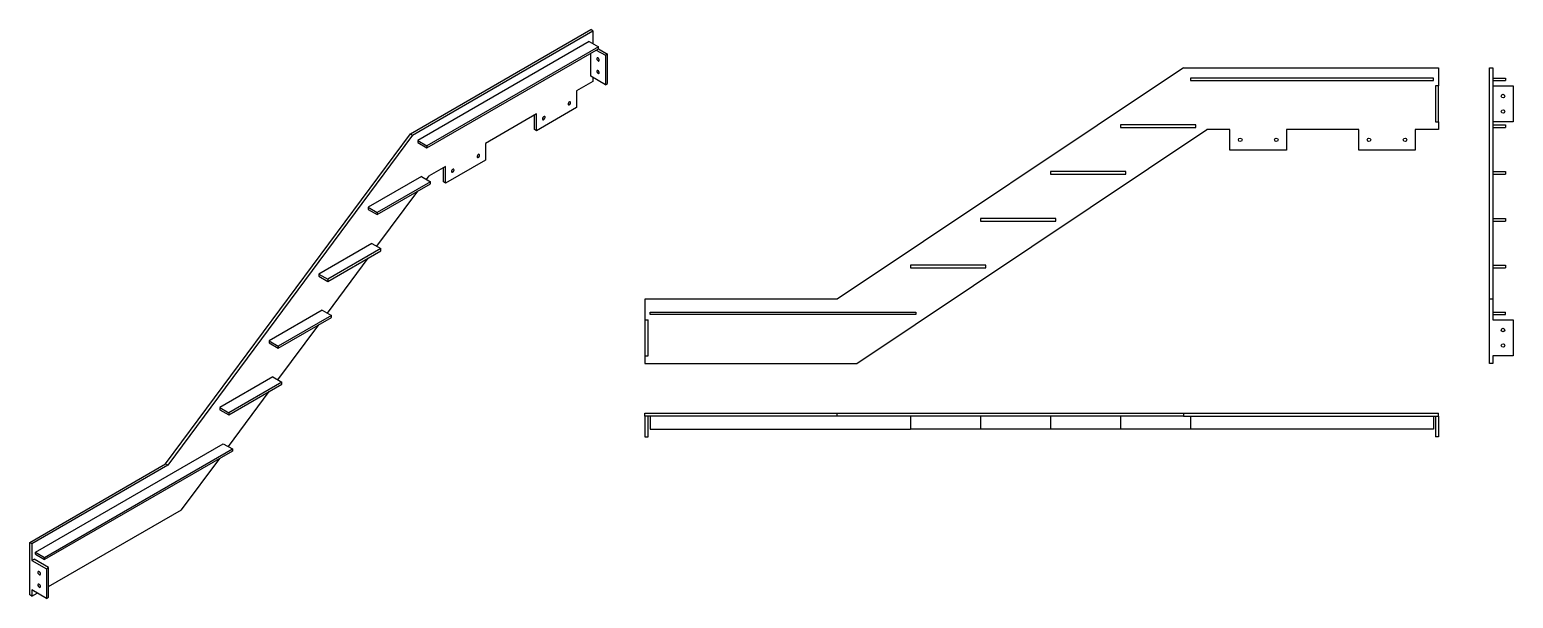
# Model space of a CAD drawing. Header units: millimetres. Extents: x -3790 to 1975, y -1170 to 1040.
import ezdxf

# ---------------------------------------------------------------- set-up
doc = ezdxf.new("R2010")
doc.units = ezdxf.units.MM
for name, color, linetype in [('ProjItem201', 7, 'CONTINUOUS'), ('ProjItem202', 7, 'CONTINUOUS'), ('ProjItem203', 7, 'CONTINUOUS'), ('ProjItem204', 7, 'CONTINUOUS')]:
    doc.layers.add(name, color=color, linetype=linetype)

msp = doc.modelspace()

# ---------------------------------------------------------------- linework, layer by layer
at = {"layer": 'ProjItem201'}
for p, q in [((692.934, 892.297), (-652.11, -7.0365)), ((692.934, 892.297), (1683.92, 892.297)), ((1683.92, 892.297), (1683.92, 822.297)), ((720.925, 852.297), (720.925, 842.297)), ((1663.92, 852.297), (720.925, 852.297)), ((720.925, 842.297), (1663.92, 842.297)), ((1663.92, 842.297), (1663.92, 852.297)), ((1683.92, 822.297), (1671.92, 822.297)), ((1671.92, 822.297), (1671.92, 682.297)), ((1683.92, 682.297), (1683.92, 822.297)), ((-576.231, -257.036), (783.769, 652.297)), ((448.925, 670.43), (448.925, 660.43)), ((740.925, 670.43), (448.925, 670.43)), ((448.925, 660.43), (740.925, 660.43)), ((740.925, 660.43), (740.925, 670.43)), ((873.769, 652.297), (783.769, 652.297)), ((873.769, 572.297), (873.769, 652.297)), ((1093.77, 652.297), (1093.77, 572.297)), ((1373.92, 652.297), (1093.77, 652.297)), ((1373.92, 572.297), (1373.92, 652.297)), ((1593.92, 652.297), (1593.92, 572.297)), ((1683.92, 652.297), (1593.92, 652.297)), ((1671.92, 682.297), (1683.92, 682.297)), ((1683.92, 682.297), (1683.92, 652.297)), ((1093.77, 572.297), (873.769, 572.297)), ((1593.92, 572.297), (1373.92, 572.297)), ((176.925, 488.564), (176.925, 478.564)), ((468.925, 488.564), (176.925, 488.564)), ((176.925, 478.564), (468.925, 478.564)), ((468.925, 478.564), (468.925, 488.564)), ((-95.0752, 306.697), (-95.0752, 296.697)), ((196.925, 306.697), (-95.0752, 306.697)), ((-95.0752, 296.697), (196.925, 296.697)), ((196.925, 296.697), (196.925, 306.697)), ((-367.075, 124.83), (-367.075, 114.83)), ((-75.0752, 124.83), (-367.075, 124.83)), ((-75.0752, 114.83), (-75.0752, 124.83)), ((-367.075, 114.83), (-75.0752, 114.83)), ((-652.11, -7.0365), (-1399.08, -7.0365)), ((-1399.08, -7.0365), (-1399.08, -87.0365)), ((-1379.08, -57.0365), (-347.075, -57.0365)), ((-1379.08, -67.0365), (-1379.08, -57.0365)), ((-347.075, -57.0365), (-347.075, -67.0365)), ((-1399.08, -87.0365), (-1399.08, -227.036)), ((-1399.08, -87.0365), (-1387.08, -87.0365)), ((-1387.08, -227.036), (-1387.08, -87.0365)), ((-347.075, -67.0365), (-1379.08, -67.0365)), ((-1399.08, -227.036), (-1399.08, -257.036)), ((-1399.08, -227.036), (-1387.08, -227.036)), ((-1399.08, -257.036), (-576.231, -257.036))]:
    msp.add_line(p, q, dxfattribs=at)
for centre in [(913.769, 612.297), (1053.77, 612.297), (1413.92, 612.297), (1553.92, 612.297)]:
    msp.add_circle(centre, 7, dxfattribs=at)
at = {"layer": 'ProjItem202'}
for p, q in [((-2310.31, 635.85), (-1609.57, 1040.42)), ((-1601.09, 1035.52), (-1609.57, 1040.42)), ((-2301.83, 630.951), (-1601.09, 1035.52)), ((-1615.23, 994.697), (-2282.03, 609.719)), ((-1615.23, 994.697), (-1579.88, 974.284)), ((-1601.09, 1035.52), (-1601.09, 986.532)), ((-1579.88, 974.284), (-2246.68, 589.306)), ((-2246.68, 581.141), (-1579.88, 966.119)), ((-1609.57, 859.158), (-1609.57, 948.973)), ((-1588.36, 961.22), (-1553.01, 940.808)), ((-1579.88, 966.119), (-1579.88, 974.284)), ((-1579.88, 966.119), (-1544.52, 945.707)), ((-1544.52, 945.707), (-1553.01, 940.808)), ((-1553.01, 940.808), (-1553.01, 826.498)), ((-1544.52, 831.397), (-1544.52, 945.707)), ((-1601.09, 839.562), (-1664.73, 802.82)), ((-1553.01, 826.498), (-1609.57, 859.158)), ((-1601.09, 854.259), (-1601.09, 839.562)), ((-1553.01, 826.498), (-1544.52, 831.397)), ((-1664.73, 802.82), (-1664.73, 737.5)), ((-1820.29, 713.005), (-2018.39, 598.632)), ((-1828.78, 652.585), (-1828.78, 708.106)), ((-1664.73, 737.5), (-1820.29, 647.686)), ((-1820.29, 647.686), (-1820.29, 713.005)), ((-3261.4, -647.565), (-2310.31, 635.85)), ((-2310.31, 635.85), (-2301.83, 630.951)), ((-1820.29, 647.686), (-1828.78, 652.585)), ((-2301.83, 630.951), (-3252.92, -652.464)), ((-2282.03, 609.719), (-2282.03, 601.554)), ((-2282.03, 609.719), (-2246.68, 589.306)), ((-2282.03, 601.554), (-2246.68, 581.141)), ((-2246.68, 589.306), (-2246.68, 581.141)), ((-2018.39, 598.632), (-2018.39, 533.312)), ((-2018.39, 533.312), (-2173.96, 443.498)), ((-2267.89, 469.39), (-2474.37, 350.181)), ((-2267.89, 469.39), (-2232.54, 448.978)), ((-2248.07, 457.945), (-2237.6, 472.075)), ((-2173.96, 508.817), (-2237.6, 472.075)), ((-2182.44, 448.397), (-2182.44, 503.919)), ((-2173.96, 443.498), (-2173.96, 508.817)), ((-2440.4, 198.408), (-2281.87, 412.328)), ((-2232.54, 448.978), (-2439.01, 329.769)), ((-2439.01, 321.604), (-2232.54, 440.813)), ((-2232.54, 440.813), (-2232.54, 448.978)), ((-2173.96, 443.498), (-2182.44, 448.397)), ((-2474.37, 350.181), (-2474.37, 342.017)), ((-2474.37, 350.181), (-2439.01, 329.769)), ((-2474.37, 342.017), (-2439.01, 321.604)), ((-2439.01, 329.769), (-2439.01, 321.604)), ((-2460.22, 209.853), (-2666.7, 90.6444)), ((-2424.87, 189.44), (-2631.34, 70.232)), ((-2631.34, 62.067), (-2424.87, 181.276)), ((-2460.22, 209.853), (-2424.87, 189.44)), ((-2424.87, 181.276), (-2424.87, 189.44)), ((-2632.73, -61.1294), (-2474.21, 152.791)), ((-2666.7, 90.6444), (-2666.7, 82.4794)), ((-2666.7, 90.6444), (-2631.34, 70.232)), ((-2666.7, 82.4794), (-2631.34, 62.067)), ((-2631.34, 70.232), (-2631.34, 62.067)), ((-2652.56, -49.6842), (-2859.03, -168.893)), ((-2652.56, -49.6842), (-2617.2, -70.0966)), ((-2825.07, -320.666), (-2666.54, -106.746)), ((-2617.2, -70.0966), (-2823.68, -189.305)), ((-2823.68, -197.47), (-2617.2, -78.2616)), ((-2617.2, -78.2616), (-2617.2, -70.0966)), ((-2859.03, -168.893), (-2859.03, -177.058)), ((-2859.03, -168.893), (-2823.68, -189.305)), ((-2859.03, -177.058), (-2823.68, -197.47)), ((-2823.68, -189.305), (-2823.68, -197.47)), ((-2844.89, -309.221), (-3051.37, -428.43)), ((-2809.54, -329.634), (-3016.01, -448.842)), ((-3016.01, -457.007), (-2809.54, -337.799)), ((-2844.89, -309.221), (-2809.54, -329.634)), ((-2809.54, -337.799), (-2809.54, -329.634)), ((-3017.4, -580.204), (-2858.87, -366.283)), ((-3051.37, -428.43), (-3051.37, -436.595)), ((-3051.37, -428.43), (-3016.01, -448.842)), ((-3051.37, -436.595), (-3016.01, -457.007)), ((-3016.01, -448.842), (-3016.01, -457.007)), ((-3766.96, -990.071), (-3037.22, -568.758)), ((-3037.22, -568.758), (-3001.87, -589.171)), ((-3731.6, -1010.48), (-3001.87, -589.171)), ((-3001.87, -597.336), (-3731.6, -1018.65)), ((-3199.26, -825.61), (-3051.2, -625.82)), ((-3001.87, -589.171), (-3001.87, -597.336)), ((-3789.59, -952.512), (-3261.4, -647.565)), ((-3252.92, -652.464), (-3781.1, -957.411)), ((-3252.92, -652.464), (-3261.4, -647.565)), ((-3716.05, -1123.98), (-3199.26, -825.61)), ((-3781.1, -957.411), (-3789.59, -952.512)), ((-3789.59, -1156.64), (-3789.59, -952.512)), ((-3781.1, -957.411), (-3781.1, -1022.73)), ((-3781.1, -1022.73), (-3772.61, -1017.83)), ((-3781.1, -1022.73), (-3724.53, -1055.39)), ((-3716.05, -1050.49), (-3772.61, -1017.83)), ((-3766.96, -998.236), (-3766.96, -990.071)), ((-3766.96, -990.071), (-3731.6, -1010.48)), ((-3766.96, -998.236), (-3731.6, -1018.65)), ((-3731.6, -1018.65), (-3731.6, -1010.48)), ((-3724.53, -1055.39), (-3716.05, -1050.49)), ((-3724.53, -1055.39), (-3724.53, -1169.7)), ((-3716.05, -1164.8), (-3716.05, -1050.49)), ((-3724.53, -1169.7), (-3781.1, -1137.04)), ((-3781.1, -1137.04), (-3781.1, -1161.53)), ((-3781.1, -1161.53), (-3759.89, -1149.29)), ((-3781.1, -1161.53), (-3789.59, -1156.64)), ((-3724.53, -1169.7), (-3716.05, -1164.8))]:
    msp.add_line(p, q, dxfattribs=at)
for centre, major_axis, start_param, end_param in [((-1581.29, 924.478), (-3.5, 6.0622), 0, 2.35619), ((-1581.29, 924.478), (-3.5, 6.0622), 3.14159, 0), ((-1581.29, 875.488), (-3.5, 6.0622), 0, 2.35619), ((-1581.29, 875.488), (-3.5, 6.0622), 3.14159, 0), ((-1581.29, 924.478), (-3.5, 6.0622), 2.35619, 3.14159), ((-1581.29, 875.488), (-3.5, 6.0622), 2.35619, 3.14159), ((-1693.01, 753.83), (-3.5, -6.0622), 3.14159, 0), ((-1693.01, 753.83), (-3.5, -6.0622), 0, 2.35619), ((-1693.01, 753.83), (-3.5, -6.0622), 2.35619, 3.14159), ((-1792.01, 696.675), (-3.5, -6.0622), 3.14159, 0), ((-1792.01, 696.675), (-3.5, -6.0622), 0, 2.35619), ((-1792.01, 696.675), (-3.5, -6.0622), 2.35619, 3.14159), ((-2046.68, 549.642), (-3.5, -6.0622), 3.14159, 0), ((-2046.68, 549.642), (-3.5, -6.0622), 0, 2.35619), ((-2046.68, 549.642), (-3.5, -6.0622), 2.35619, 3.14159), ((-2145.67, 492.488), (-3.5, -6.0622), 3.14159, 0), ((-2145.67, 492.488), (-3.5, -6.0622), 0, 2.35619), ((-2145.67, 492.488), (-3.5, -6.0622), 2.35619, 3.14159), ((-3752.82, -1071.72), (-3.5, 6.0622), 0, 2.35619), ((-3752.82, -1071.72), (-3.5, 6.0622), 3.14159, 0), ((-3752.82, -1071.72), (-3.5, 6.0622), 2.35619, 3.14159), ((-3752.82, -1120.71), (-3.5, 6.0622), 0, 2.35619), ((-3752.82, -1120.71), (-3.5, 6.0622), 3.14159, 0), ((-3752.82, -1120.71), (-3.5, 6.0622), 2.35619, 3.14159)]:
    msp.add_ellipse(centre, major_axis=major_axis, ratio=0.57735, start_param=start_param, end_param=end_param, dxfattribs=at)
at = {"layer": 'ProjItem203'}
for p, q in [((1882.68, -7.0365), (1882.68, 892.297)), ((1882.68, 892.297), (1894.68, 892.297)), ((1894.68, 892.297), (1894.68, -7.0365)), ((1894.68, 852.297), (1944.68, 852.297)), ((1894.68, 842.297), (1944.68, 842.297)), ((1894.68, 822.297), (1974.68, 822.297)), ((1944.68, 852.297), (1944.68, 842.297)), ((1974.68, 822.297), (1974.68, 682.297)), ((1974.68, 682.297), (1894.68, 682.297)), ((1894.68, 670.43), (1944.68, 670.43)), ((1894.68, 660.43), (1944.68, 660.43)), ((1944.68, 670.43), (1944.68, 660.43)), ((1894.68, 488.564), (1944.68, 488.564)), ((1894.68, 478.564), (1944.68, 478.564)), ((1944.68, 488.564), (1944.68, 478.564)), ((1894.68, 306.697), (1944.68, 306.697)), ((1894.68, 296.697), (1944.68, 296.697)), ((1944.68, 306.697), (1944.68, 296.697)), ((1894.68, 124.83), (1944.68, 124.83)), ((1944.68, 124.83), (1944.68, 114.83)), ((1894.68, 114.83), (1944.68, 114.83)), ((1894.68, -7.0365), (1882.68, -7.0365)), ((1882.68, -257.036), (1882.68, -7.0365)), ((1894.68, -7.0365), (1894.68, -87.0365)), ((1894.68, -57.0365), (1944.68, -57.0365)), ((1944.68, -67.0365), (1944.68, -57.0365)), ((1894.68, -67.0365), (1944.68, -67.0365)), ((1894.68, -87.0365), (1974.68, -87.0365)), ((1974.68, -87.0365), (1974.68, -227.036)), ((1974.68, -227.036), (1894.68, -227.036)), ((1894.68, -227.036), (1894.68, -257.036)), ((1894.68, -257.036), (1882.68, -257.036))]:
    msp.add_line(p, q, dxfattribs=at)
for centre in [(1934.68, 782.297), (1934.68, 722.297), (1934.68, -127.036), (1934.68, -187.036)]:
    msp.add_circle(centre, 7, dxfattribs=at)
at = {"layer": 'ProjItem204'}
for p, q in [((-1399.08, -461.716), (-1399.08, -449.716)), ((-1399.08, -449.716), (-652.11, -449.716)), ((-652.11, -461.716), (-652.11, -449.716)), ((-652.11, -449.716), (692.934, -449.716)), ((692.934, -449.716), (692.934, -461.716)), ((692.934, -449.716), (1683.92, -449.716)), ((1683.92, -461.716), (1683.92, -449.716)), ((-652.11, -461.716), (-1399.08, -461.716)), ((-1399.08, -461.716), (-1399.08, -541.716)), ((-1387.08, -541.716), (-1387.08, -461.716)), ((-1379.08, -461.716), (-1379.08, -511.716)), ((-1379.08, -511.716), (-367.075, -511.716)), ((692.934, -461.716), (-652.11, -461.716)), ((-367.075, -461.716), (-367.075, -511.716)), ((-95.0752, -511.716), (-367.075, -511.716)), ((-95.0752, -461.716), (-95.0752, -511.716)), ((176.925, -511.716), (-95.0752, -511.716)), ((176.925, -461.716), (176.925, -511.716)), ((448.925, -511.716), (176.925, -511.716)), ((448.925, -461.716), (448.925, -511.716)), ((720.925, -511.716), (448.925, -511.716)), ((692.934, -461.716), (1683.92, -461.716)), ((720.925, -461.716), (720.925, -511.716)), ((1663.92, -511.716), (720.925, -511.716)), ((1663.92, -461.716), (1663.92, -511.716)), ((1671.92, -461.716), (1671.92, -541.716)), ((1683.92, -461.716), (1683.92, -541.716)), ((-1399.08, -541.716), (-1387.08, -541.716)), ((1683.92, -541.716), (1671.92, -541.716))]:
    msp.add_line(p, q, dxfattribs=at)

doc.saveas('drawing.dxf')
